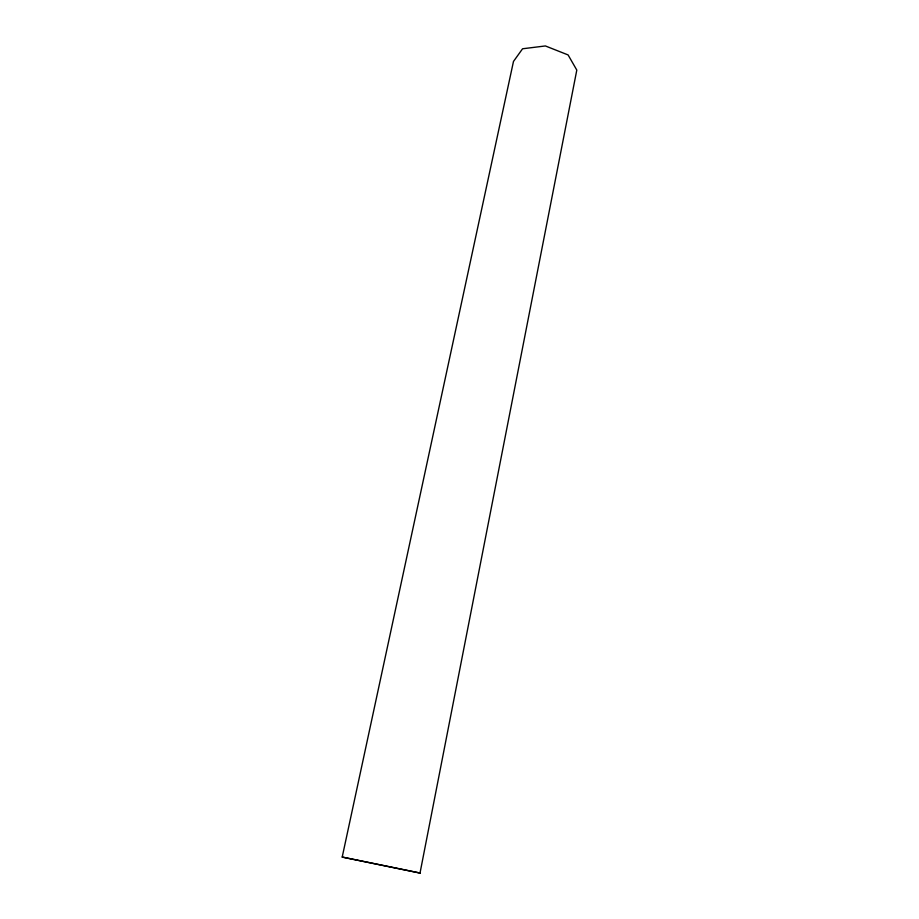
<?xml version="1.0" encoding="UTF-8"?>
<svg xmlns="http://www.w3.org/2000/svg" width="919" height="919" viewBox="0 0 919 919"><rect width="100%" height="100%" fill="white"/><g stroke="black" fill="none" stroke-linecap="round" stroke-linejoin="round"><path stroke-width="1.38" d="M420.017 873.05L576.799 70.085L568.091 54.933L545.381 45.95L522.566 48.776L513.48 61.447L342.201 857.071L420.017 873.05L342.201 857.071"/></g></svg>
